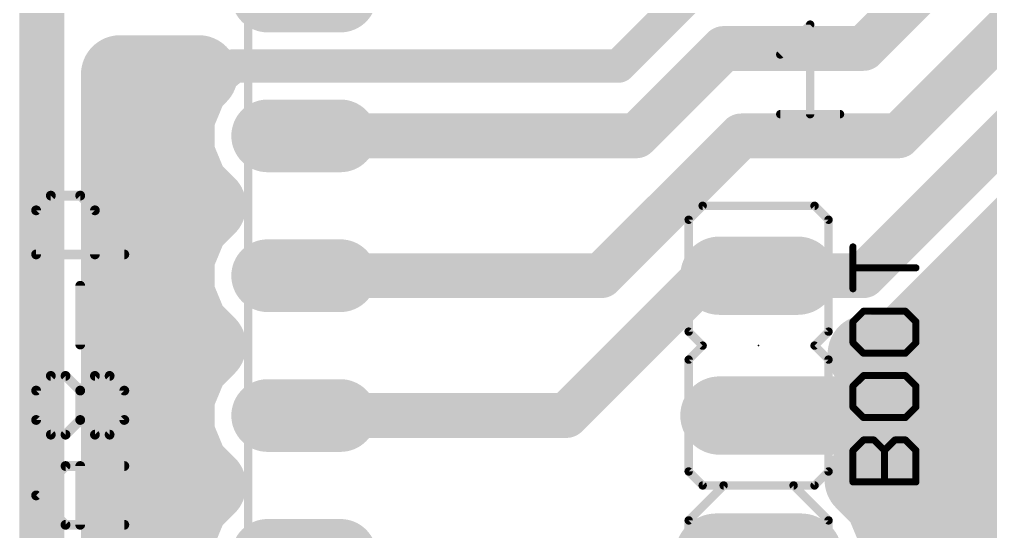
# Model space of a CAD drawing. Extents: x -16.2 to 78.2, y -6.3 to 50.2.
# Drawn here: x 45.95 to 63.59, y 9.64 to 18.94 of the extents above; entities that cross this region are included whole.
import ezdxf

# ---------------------------------------------------------------- set-up
doc = ezdxf.new("R2010")
doc.units = 0
for name, color, linetype in [('16', 175, 'CONTINUOUS'), ('17', 82, 'CONTINUOUS'), ('21', 253, 'CONTINUOUS'), ('23', 7, 'CONTINUOUS'), ('27', 253, 'CONTINUOUS'), ('48', 253, 'CONTINUOUS'), ('51', 253, 'CONTINUOUS')]:
    doc.layers.add(name, color=color, linetype=linetype)

# ---------------------------------------------------------------- blocks, each defined once
blk = doc.blocks.new('LONGP100')
at = {"const_width": 1}
blk.add_lwpolyline([(-0.5, 0), (0.5, 0)], dxfattribs=at)
at = {"const_width": 0.5}
for points in [[(-0.5, 0.25, 1), (-0.5, -0.25)], [(0.5, -0.25, 1), (0.5, 0.25)]]:
    blk.add_lwpolyline(points, format="xyb", dxfattribs=at)
blk = doc.blocks.new('RECT')
blk.add_solid([(-0.5, -0.5), (0.5, -0.5), (-0.5, 0.5), (0.5, 0.5)])

msp = doc.modelspace()

# ---------------------------------------------------------------- linework, layer by layer
at = {"layer": '16'}
for points, const_width in [([(59.3725, 20.6375), (56.8325, 18.0975)], 0.6096), ([(61.2775, 18.415), (62.5475, 19.685)], 0.8128), ([(46.355, 5.715), (46.355, 19.3675)], 0.8128), ([(61.2775, 14.2875), (66.3575, 19.3675)], 0.8128), ([(61.9125, 16.8275), (64.4525, 19.3675)], 0.8128), ([(62.0832, 13.0816), (67.5633, 18.5618)], 1.4224), ([(57.15, 16.8275), (58.7375, 18.415)], 0.8128), ([(58.7375, 18.415), (61.2775, 18.415)], 0.8128), ([(47.7774, 5.4321), (47.7774, 17.9451)], 1.4224), ([(47.7774, 17.9451), (49.2039, 17.9451)], 1.4224), ([(49.2039, 17.9451), (49.0359, 17.7771)], 1.4224), ([(49.8475, 18.0975), (47.9425, 16.51)], 0.6096), ([(49.0359, 17.7771), (48.7807, 17.161)], 1.4224), ([(56.8325, 18.0975), (49.8475, 18.0975)], 0.6096), ([(48.7807, 17.161), (48.7807, 16.494)], 1.4224), ([(47.7774, 17.0688), (48.7807, 17.0688)], 1.4224), ([(48.7807, 16.494), (49.0359, 15.8779)], 1.4224), ([(51.1175, 16.8275), (57.15, 16.8275)], 0.8128), ([(56.515, 14.2875), (59.055, 16.8275)], 0.8128), ([(59.055, 16.8275), (61.9125, 16.8275)], 0.8128), ([(47.9425, 16.51), (48.26, 2.2225)], 0.6096), ([(49.0359, 15.8779), (49.3563, 15.5575)], 1.4224), ([(47.7774, 15.6464), (49.2674, 15.6464)], 1.4224), ([(49.3563, 15.5575), (49.0359, 15.2371)], 1.4224), ([(49.0359, 15.2371), (48.7807, 14.621)], 1.4224), ([(48.7807, 14.621), (48.7807, 13.954)], 1.4224), ([(47.7774, 14.224), (48.7807, 14.224)], 1.4224), ([(63.2256, 14.224), (69.6978, 14.224)], 1.4224), ([(48.7807, 13.954), (49.0359, 13.3379)], 1.4224), ([(51.1175, 14.2875), (56.515, 14.2875)], 0.8128), ([(55.88, 11.7475), (58.42, 14.2875)], 0.8128), ([(58.42, 14.2875), (59.3725, 14.2875)], 0.8128), ([(59.3725, 14.2875), (61.2775, 14.2875)], 0.8128), ([(49.0359, 13.3379), (49.3563, 13.0175)], 1.4224), ([(61.5604, 12.8651), (62.0832, 13.0816)], 1.4224), ([(49.3563, 13.0175), (49.0359, 12.6971)], 1.4224), ([(47.7774, 12.8016), (49.1404, 12.8016)], 1.4224), ([(49.0359, 12.6971), (48.7807, 12.081)], 1.4224), ([(61.3468, 12.8552), (61.3369, 12.8651)], 1.4224), ([(61.3369, 12.8651), (61.5604, 12.8651)], 1.4224), ([(61.4806, 12.6809), (61.3468, 12.8552)], 1.4224), ([(61.3879, 12.8016), (69.6978, 12.8016)], 1.4224), ([(61.5904, 12.4905), (61.4806, 12.6809)], 1.4224), ([(61.6745, 12.2875), (61.5904, 12.4905)], 1.4224), ([(61.7314, 12.0753), (61.6745, 12.2875)], 1.4224), ([(48.7807, 12.081), (48.7807, 11.414)], 1.4224), ([(61.7601, 11.8574), (61.7314, 12.0753)], 1.4224), ([(61.7601, 11.7475), (61.7601, 11.8574)], 1.4224), ([(61.7601, 11.7475), (59.3725, 11.7475)], 1.4224), ([(59.3725, 11.7475), (59.3725, 11.7475)], 1.4224), ([(59.3725, 11.7475), (61.7601, 11.7475)], 1.4224), ([(61.7314, 11.4197), (61.7601, 11.6376)], 1.4224), ([(61.7601, 11.6376), (61.7601, 11.7475)], 1.4224), ([(47.7774, 11.3792), (48.7951, 11.3792)], 1.4224), ([(48.7807, 11.414), (49.0359, 10.7979)], 1.4224), ([(51.1175, 11.7475), (55.88, 11.7475)], 0.8128), ([(61.6745, 11.2075), (61.7314, 11.4197)], 1.4224), ([(61.7205, 11.3792), (69.6978, 11.3792)], 1.4224), ([(61.5904, 11.0045), (61.6745, 11.2075)], 1.4224), ([(61.4806, 10.8141), (61.5904, 11.0045)], 1.4224), ([(49.0359, 10.7979), (49.3563, 10.4775)], 1.4224), ([(61.3468, 10.6398), (61.4806, 10.8141)], 1.4224), ([(61.2817, 10.5747), (61.3468, 10.6398)], 1.4224), ([(49.3563, 10.4775), (49.0359, 10.1571)], 1.4224), ([(61.6418, 10.2147), (61.2817, 10.5747)], 1.4224), ([(49.0359, 10.1571), (48.7807, 9.541)], 1.4224), ([(61.9125, 9.5612), (61.6418, 10.2147)], 1.4224), ([(47.7774, 9.9568), (48.953, 9.9568)], 1.4224), ([(61.7486, 9.9568), (69.6978, 9.9568)], 1.4224), ([(48.7807, 9.541), (48.7807, 8.874)], 1.4224), ([(61.9125, 8.8538), (61.9125, 9.5612)], 1.4224)]:
    msp.add_lwpolyline(points, dxfattribs=dict(at, const_width=const_width))
for points, const_width in [([(58.7375, 18.6182, 1), (58.7375, 18.2118)], 0.4064), ([(58.8812, 18.2713, 1), (58.5938, 18.5587)], 0.4064), ([(61.1338, 18.5587, 1), (61.4212, 18.2713)], 0.4064), ([(61.2775, 18.2118, 1), (61.2775, 18.6182)], 0.4064), ([(48.133, 17.9451, 1), (47.4218, 17.9451)], 0.7112), ([(47.7774, 18.3007, 1), (47.7774, 17.5895)], 0.7112), ([(49.4554, 17.6937, 1), (48.9525, 18.1965)], 0.7112), ([(49.2039, 17.5895, 1), (49.2039, 18.3007)], 0.7112), ([(48.7845, 18.0286, 1), (49.2874, 17.5257)], 0.7112), ([(49.3644, 17.641, 1), (48.7074, 17.9132)], 0.7112), ([(49.8475, 18.2499, 1), (49.8475, 17.9451)], 0.3048), ([(49.9451, 17.9804, 1), (49.7499, 18.2146)], 0.3048), ([(56.7247, 18.2053, 1), (56.9403, 17.9897)], 0.3048), ([(56.8325, 17.9451, 1), (56.8325, 18.2499)], 0.3048), ([(49.1363, 17.161, 1), (48.4251, 17.161)], 0.7112), ([(47.7774, 17.4244, 1), (47.7774, 16.7132)], 0.7112), ([(48.4522, 17.297, 1), (49.1092, 17.0249)], 0.7112), ([(48.7807, 16.7132, 1), (48.7807, 17.4244)], 0.7112), ([(49.1092, 16.6301, 1), (48.4522, 16.358)], 0.7112), ([(51.1175, 17.0307, 1), (51.1175, 16.6243)], 0.4064), ([(57.0063, 16.9712, 1), (57.2937, 16.6838)], 0.4064), ([(57.15, 16.6243, 1), (57.15, 17.0307)], 0.4064), ([(59.055, 17.0307, 1), (59.055, 16.6243)], 0.4064), ([(59.1987, 16.6838, 1), (58.9113, 16.9712)], 0.4064), ([(61.7688, 16.9712, 1), (62.0562, 16.6838)], 0.4064), ([(61.9125, 16.6243, 1), (61.9125, 17.0307)], 0.4064), ([(48.0949, 16.5134, 1), (47.7901, 16.5066)], 0.3048), ([(47.8449, 16.6271, 1), (48.0401, 16.3929)], 0.3048), ([(48.4251, 16.494, 1), (49.1363, 16.494)], 0.7112), ([(49.2874, 16.1293, 1), (48.7845, 15.6264)], 0.7112), ([(47.7774, 16.002, 1), (47.7774, 15.2908)], 0.7112), ([(48.7074, 15.7418, 1), (49.3644, 16.014)], 0.7112), ([(49.6078, 15.306, 1), (49.1049, 15.8089)], 0.7112), ([(49.2674, 15.2908, 1), (49.2674, 16.002)], 0.7112), ([(49.1049, 15.306, 1), (49.6078, 15.8089)], 0.7112), ([(49.3644, 15.101, 1), (48.7074, 15.3732)], 0.7112), ([(48.7845, 15.4886, 1), (49.2874, 14.9857)], 0.7112), ([(49.1363, 14.621, 1), (48.4251, 14.621)], 0.7112), ([(48.4522, 14.757, 1), (49.1092, 14.4849)], 0.7112), ([(47.7774, 14.5796, 1), (47.7774, 13.8684)], 0.7112), ([(48.7807, 13.8684, 1), (48.7807, 14.5796)], 0.7112), ([(63.2256, 14.5796, 1), (63.2256, 13.8684)], 0.7112), ([(49.1092, 14.0901, 1), (48.4522, 13.818)], 0.7112), ([(51.1175, 14.4907, 1), (51.1175, 14.0843)], 0.4064), ([(56.515, 14.0843, 1), (56.515, 14.4907)], 0.4064), ([(58.42, 14.4907, 1), (58.42, 14.0843)], 0.4064), ([(58.5637, 14.1438, 1), (58.2763, 14.4312)], 0.4064), ([(59.3725, 14.4907, 1), (59.3725, 14.0843)], 0.4064), ([(59.3725, 14.0843, 1), (59.3725, 14.4907)], 0.4064), ([(61.2775, 14.0843, 1), (61.2775, 14.4907)], 0.4064), ([(56.3713, 14.4312, 1), (56.6587, 14.1438)], 0.4064), ([(61.1338, 14.4312, 1), (61.4212, 14.1438)], 0.4064), ([(48.4251, 13.954, 1), (49.1363, 13.954)], 0.7112), ([(49.2874, 13.5893, 1), (48.7845, 13.0864)], 0.7112), ([(48.7074, 13.2018, 1), (49.3644, 13.474)], 0.7112), ([(62.2193, 12.7531, 1), (61.9471, 13.4102)], 0.7112), ([(49.6078, 12.766, 1), (49.1049, 13.2689)], 0.7112), ([(49.1049, 12.766, 1), (49.6078, 13.2689)], 0.7112), ([(61.8318, 13.3331, 1), (62.3347, 12.8302)], 0.7112), ([(47.7774, 13.1572, 1), (47.7774, 12.446)], 0.7112), ([(49.3644, 12.561, 1), (48.7074, 12.8332)], 0.7112), ([(49.1404, 12.446, 1), (49.1404, 13.1572)], 0.7112), ([(61.5883, 13.1166, 1), (61.0855, 12.6136)], 0.7112), ([(61.3369, 13.2207, 1), (61.3369, 12.5095)], 0.7112), ([(61.6289, 13.0717, 1), (61.0647, 12.6387)], 0.7112), ([(61.3879, 13.1572, 1), (61.3879, 12.446)], 0.7112), ([(61.0954, 12.6037, 1), (61.5982, 13.1067)], 0.7112), ([(61.4243, 13.1936, 1), (61.6965, 12.5366)], 0.7112), ([(61.5604, 12.5095, 1), (61.5604, 13.2207)], 0.7112), ([(48.7845, 12.9486, 1), (49.2874, 12.4457)], 0.7112), ([(61.7885, 12.8587, 1), (61.1726, 12.503)], 0.7112), ([(61.1984, 12.4644, 1), (61.7627, 12.8973)], 0.7112), ([(61.919, 12.6266, 1), (61.2619, 12.3545)], 0.7112), ([(61.2825, 12.3127, 1), (61.8984, 12.6683)], 0.7112), ([(62.018, 12.3795, 1), (61.3311, 12.1955)], 0.7112), ([(49.1363, 12.081, 1), (48.4251, 12.081)], 0.7112), ([(61.346, 12.1514, 1), (62.0031, 12.4236)], 0.7112), ([(62.084, 12.1217, 1), (61.3789, 12.0288)], 0.7112), ([(48.4522, 12.217, 1), (49.1092, 11.9449)], 0.7112), ([(61.3879, 11.9832, 1), (62.0749, 12.1673)], 0.7112), ([(62.1157, 11.8574, 1), (61.4045, 11.8574)], 0.7112), ([(59.3725, 12.1031, 1), (59.3725, 11.3919)], 0.7112), ([(59.7281, 11.7475, 1), (59.0169, 11.7475)], 0.7112), ([(59.3725, 12.1031, 1), (59.3725, 11.3919)], 0.7112), ([(62.1157, 11.7475, 1), (61.4045, 11.7475)], 0.7112), ([(62.1127, 11.5912, 1), (61.4075, 11.684)], 0.7112), ([(61.7601, 11.3919, 1), (61.7601, 12.1031)], 0.7112), ([(61.7601, 11.3919, 1), (61.7601, 12.1031)], 0.7112), ([(61.4075, 11.811, 1), (62.1127, 11.9038)], 0.7112), ([(47.7774, 11.7348, 1), (47.7774, 11.0236)], 0.7112), ([(49.1092, 11.5501, 1), (48.4522, 11.278)], 0.7112), ([(48.7951, 11.0236, 1), (48.7951, 11.7348)], 0.7112), ([(51.1175, 11.9507, 1), (51.1175, 11.5443)], 0.4064), ([(55.7363, 11.8912, 1), (56.0237, 11.6038)], 0.4064), ([(55.88, 11.5443, 1), (55.88, 11.9507)], 0.4064), ([(59.0169, 11.7475, 1), (59.7281, 11.7475)], 0.7112), ([(61.7205, 11.7348, 1), (61.7205, 11.0236)], 0.7112), ([(62.0749, 11.3277, 1), (61.3879, 11.5118)], 0.7112), ([(61.4045, 11.7475, 1), (62.1157, 11.7475)], 0.7112), ([(61.4045, 11.6376, 1), (62.1157, 11.6376)], 0.7112), ([(62.0031, 11.0714, 1), (61.346, 11.3436)], 0.7112), ([(61.3789, 11.4662, 1), (62.084, 11.3733)], 0.7112), ([(48.4251, 11.414, 1), (49.1363, 11.414)], 0.7112), ([(61.8984, 10.8266, 1), (61.2825, 11.1823)], 0.7112), ([(61.3311, 11.2995, 1), (62.018, 11.1154)], 0.7112), ([(49.2874, 11.0493, 1), (48.7845, 10.5464)], 0.7112), ([(61.7627, 10.5977, 1), (61.1984, 11.0306)], 0.7112), ([(61.2619, 11.1405, 1), (61.919, 10.8684)], 0.7112), ([(48.7074, 10.6618, 1), (49.3644, 10.934)], 0.7112), ([(61.5982, 10.3883, 1), (61.0953, 10.8913)], 0.7112), ([(61.1726, 10.9919, 1), (61.7885, 10.6363)], 0.7112), ([(49.6078, 10.226, 1), (49.1049, 10.7289)], 0.7112), ([(61.5332, 10.8262, 1), (61.0303, 10.3233)], 0.7112), ([(61.0303, 10.8262, 1), (61.5332, 10.3233)], 0.7112), ([(61.0647, 10.8563, 1), (61.6289, 10.4233)], 0.7112), ([(49.1049, 10.226, 1), (49.6078, 10.7289)], 0.7112), ([(48.7845, 10.4086, 1), (49.2874, 9.9057)], 0.7112), ([(49.3644, 10.021, 1), (48.7074, 10.2932)], 0.7112), ([(61.9703, 10.3507, 1), (61.3133, 10.0786)], 0.7112), ([(61.3904, 9.9632, 1), (61.8933, 10.4661)], 0.7112), ([(47.7774, 10.3124, 1), (47.7774, 9.6012)], 0.7112), ([(48.953, 9.6012, 1), (48.953, 10.3124)], 0.7112), ([(61.7486, 10.3124, 1), (61.7486, 9.6012)], 0.7112), ([(49.1363, 9.541, 1), (48.4251, 9.541)], 0.7112), ([(62.2681, 9.5612, 1), (61.5569, 9.5612)], 0.7112), ([(48.4522, 9.677, 1), (49.1092, 9.4049)], 0.7112), ([(61.584, 9.4251, 1), (62.241, 9.6972)], 0.7112)]:
    msp.add_lwpolyline(points, format="xyb", dxfattribs=dict(at, const_width=const_width))
at = {"layer": '21', "const_width": 0.1524}
for points in [[(50.1015, 2.0955), (50.1015, 39.1795)], [(58.1025, 15.3035), (58.3565, 15.5575)], [(60.3885, 15.5575), (58.3565, 15.5575)], [(60.6425, 15.3035), (60.3885, 15.5575)], [(58.1025, 15.3035), (58.1025, 13.2715)], [(60.6425, 15.3035), (60.6425, 13.2715)], [(58.3565, 13.0175), (58.1025, 13.2715)], [(60.3885, 13.0175), (60.6425, 13.2715)], [(58.3565, 13.0175), (58.1025, 12.7635)], [(60.3885, 13.0175), (60.6425, 12.7635)], [(58.1025, 12.7635), (58.1025, 10.7315)], [(60.6425, 12.7635), (60.6425, 10.7315)], [(58.3565, 10.4775), (58.1025, 10.7315)], [(60.3885, 10.4775), (60.6425, 10.7315)], [(58.1025, 9.8425), (58.7375, 10.4775)], [(58.3565, 10.4775), (60.3885, 10.4775)], [(58.7375, 10.4775), (60.0075, 10.4775)], [(60.0075, 10.4775), (60.6425, 9.8425)], [(58.1025, 8.5725), (58.1025, 9.8425)], [(60.6425, 9.8425), (60.6425, 8.5725)]]:
    msp.add_lwpolyline(points, dxfattribs=at)
at = {"layer": '21', "const_width": 0.0762}
for points in [[(58.3565, 15.5956, 1), (58.3565, 15.5194)], [(58.3834, 15.5306, 1), (58.3296, 15.5844)], [(60.4154, 15.5844, 1), (60.3616, 15.5306)], [(60.3885, 15.5194, 1), (60.3885, 15.5956)], [(58.1406, 15.3035, 1), (58.0644, 15.3035)], [(58.0756, 15.3304, 1), (58.1294, 15.2766)], [(60.6806, 15.3035, 1), (60.6044, 15.3035)], [(60.6156, 15.2766, 1), (60.6694, 15.3304)], [(58.0644, 13.2715, 1), (58.1406, 13.2715)], [(58.1294, 13.2984, 1), (58.0756, 13.2446)], [(60.6044, 13.2715, 1), (60.6806, 13.2715)], [(60.6694, 13.2446, 1), (60.6156, 13.2984)], [(58.3834, 12.9906, 1), (58.3296, 13.0444)], [(58.3296, 12.9906, 1), (58.3834, 13.0444)], [(60.4154, 13.0444, 1), (60.3616, 12.9906)], [(60.3616, 13.0444, 1), (60.4154, 12.9906)], [(58.1406, 12.7635, 1), (58.0644, 12.7635)], [(58.0756, 12.7904, 1), (58.1294, 12.7366)], [(60.6806, 12.7635, 1), (60.6044, 12.7635)], [(60.6156, 12.7366, 1), (60.6694, 12.7904)], [(58.0644, 10.7315, 1), (58.1406, 10.7315)], [(58.1294, 10.7584, 1), (58.0756, 10.7046)], [(60.6044, 10.7315, 1), (60.6806, 10.7315)], [(60.6694, 10.7046, 1), (60.6156, 10.7584)], [(58.3565, 10.5156, 1), (58.3565, 10.4394)], [(58.3296, 10.4506, 1), (58.3834, 10.5044)], [(58.7375, 10.5156, 1), (58.7375, 10.4394)], [(58.7644, 10.4506, 1), (58.7106, 10.5044)], [(60.0344, 10.5044, 1), (59.9806, 10.4506)], [(60.0075, 10.4394, 1), (60.0075, 10.5156)], [(60.3616, 10.5044, 1), (60.4154, 10.4506)], [(60.3885, 10.4394, 1), (60.3885, 10.5156)], [(58.1406, 9.8425, 1), (58.0644, 9.8425)], [(58.0756, 9.8694, 1), (58.1294, 9.8156)], [(60.6806, 9.8425, 1), (60.6044, 9.8425)], [(60.6156, 9.8156, 1), (60.6694, 9.8694)]]:
    msp.add_lwpolyline(points, format="xyb", dxfattribs=at)
at = {"layer": '23'}
msp.add_point((59.3725, 13.0175), dxfattribs=at)
at = {"layer": '27'}
for points, const_width in [([(46.252, 15.4751), (46.519, 15.7421)], 0.1778), ([(46.519, 15.7421), (47.0528, 15.7421)], 0.1778), ([(47.0528, 15.7421), (47.3197, 15.4751)], 0.1778), ([(46.252, 14.6743), (46.252, 15.4751)], 0.1778), ([(47.3197, 15.4751), (47.3197, 14.6743)], 0.1778), ([(61.086, 14.0492), (61.086, 14.8118)], 0.127), ([(47.8536, 14.6743), (46.252, 14.6743)], 0.1778), ([(62.23, 14.4305), (61.086, 14.4305)], 0.127), ([(47.0528, 13.0372), (47.0528, 14.1049)], 0.1778), ([(61.2767, 13.6424), (61.086, 13.4518)], 0.127), ([(62.0393, 13.6424), (61.2767, 13.6424)], 0.127), ([(62.23, 13.4518), (62.0393, 13.6424)], 0.127), ([(61.086, 13.4518), (61.086, 13.0705)], 0.127), ([(62.23, 13.0705), (62.23, 13.4518)], 0.127), ([(61.086, 13.0705), (61.2767, 12.8798)], 0.127), ([(62.0393, 12.8798), (62.23, 13.0705)], 0.127), ([(61.2767, 12.8798), (62.0393, 12.8798)], 0.127), ([(46.252, 12.2008), (46.519, 12.4677)], 0.1778), ([(46.519, 12.4677), (46.7859, 12.4677)], 0.1778), ([(46.7859, 12.4677), (47.0528, 12.2008)], 0.1778), ([(47.0528, 12.2008), (47.3197, 12.4677)], 0.1778), ([(47.3197, 12.4677), (47.5867, 12.4677)], 0.1778), ([(47.5867, 12.4677), (47.8536, 12.2008)], 0.1778), ([(61.2767, 12.473), (61.086, 12.2824)], 0.127), ([(62.0393, 12.473), (61.2767, 12.473)], 0.127), ([(62.23, 12.2824), (62.0393, 12.473)], 0.127), ([(61.086, 12.2824), (61.086, 11.9011)], 0.127), ([(62.23, 11.9011), (62.23, 12.2824)], 0.127), ([(46.252, 11.667), (46.252, 12.2008)], 0.1778), ([(47.0528, 11.667), (47.0528, 12.2008)], 0.1778), ([(47.8536, 12.2008), (47.8536, 11.667)], 0.1778), ([(61.086, 11.9011), (61.2767, 11.7104)], 0.127), ([(62.0393, 11.7104), (62.23, 11.9011)], 0.127), ([(46.519, 11.4), (46.252, 11.667)], 0.1778), ([(47.0528, 11.667), (46.7859, 11.4)], 0.1778), ([(47.3197, 11.4), (47.0528, 11.667)], 0.1778), ([(47.8536, 11.667), (47.5867, 11.4)], 0.1778), ([(61.2767, 11.7104), (62.0393, 11.7104)], 0.127), ([(46.7859, 11.4), (46.519, 11.4)], 0.1778), ([(47.5867, 11.4), (47.3197, 11.4)], 0.1778), ([(61.086, 11.113), (61.2767, 11.3037)], 0.127), ([(61.2767, 11.3037), (61.4674, 11.3037)], 0.127), ([(61.4674, 11.3037), (61.658, 11.113)], 0.127), ([(61.658, 11.113), (61.8487, 11.3037)], 0.127), ([(61.8487, 11.3037), (62.0393, 11.3037)], 0.127), ([(62.0393, 11.3037), (62.23, 11.113)], 0.127), ([(61.086, 10.541), (61.086, 11.113)], 0.127), ([(61.658, 10.541), (61.658, 11.113)], 0.127), ([(62.23, 11.113), (62.23, 10.541)], 0.127), ([(46.252, 10.2967), (46.7859, 10.8306)], 0.1778), ([(46.7859, 10.8306), (47.8536, 10.8306)], 0.1778), ([(47.0528, 9.7629), (47.0528, 10.8306)], 0.1778), ([(62.23, 10.541), (61.086, 10.541)], 0.127), ([(46.7859, 9.7629), (46.252, 10.2967)], 0.1778), ([(47.8536, 9.7629), (46.7859, 9.7629)], 0.1778)]:
    msp.add_lwpolyline(points, dxfattribs=dict(at, const_width=const_width))
for points, const_width in [([(46.519, 15.7865, 1), (46.519, 15.6976)], 0.0889), ([(46.5504, 15.7106, 1), (46.4875, 15.7735)], 0.0889), ([(47.0842, 15.7735, 1), (47.0214, 15.7106)], 0.0889), ([(47.0528, 15.6976, 1), (47.0528, 15.7865)], 0.0889), ([(46.2206, 15.5066, 1), (46.2835, 15.4437)], 0.0889), ([(46.2965, 15.4751, 1), (46.2076, 15.4751)], 0.0889), ([(47.3642, 15.4751, 1), (47.2753, 15.4751)], 0.0889), ([(47.2883, 15.4437, 1), (47.3512, 15.5066)], 0.0889), ([(61.1178, 14.8118, 1), (61.0543, 14.8118)], 0.0635), ([(46.252, 14.7188, 1), (46.252, 14.6299)], 0.0889), ([(46.2076, 14.6743, 1), (46.2965, 14.6743)], 0.0889), ([(47.2753, 14.6743, 1), (47.3642, 14.6743)], 0.0889), ([(47.8536, 14.6299, 1), (47.8536, 14.7188)], 0.0889), ([(61.086, 14.4623, 1), (61.086, 14.3988)], 0.0635), ([(62.23, 14.3988, 1), (62.23, 14.4623)], 0.0635), ([(47.0973, 14.1049, 1), (47.0084, 14.1049)], 0.0889), ([(61.0543, 14.0492, 1), (61.1178, 14.0492)], 0.0635), ([(61.2767, 13.6742, 1), (61.2767, 13.6107)], 0.0635), ([(61.2991, 13.62, 1), (61.2542, 13.6649)], 0.0635), ([(62.0618, 13.6649, 1), (62.0169, 13.62)], 0.0635), ([(62.0393, 13.6107, 1), (62.0393, 13.6742)], 0.0635), ([(61.1178, 13.4518, 1), (61.0543, 13.4518)], 0.0635), ([(61.0636, 13.4742, 1), (61.1085, 13.4293)], 0.0635), ([(62.2618, 13.4518, 1), (62.1983, 13.4518)], 0.0635), ([(62.2075, 13.4293, 1), (62.2525, 13.4742)], 0.0635), ([(47.0084, 13.0372, 1), (47.0973, 13.0372)], 0.0889), ([(61.0543, 13.0705, 1), (61.1178, 13.0705)], 0.0635), ([(61.1085, 13.0929, 1), (61.0636, 13.048)], 0.0635), ([(62.1983, 13.0705, 1), (62.2618, 13.0705)], 0.0635), ([(62.2525, 13.048, 1), (62.2075, 13.0929)], 0.0635), ([(61.2767, 12.9115, 1), (61.2767, 12.848)], 0.0635), ([(61.2542, 12.8573, 1), (61.2991, 12.9022)], 0.0635), ([(62.0169, 12.9022, 1), (62.0618, 12.8573)], 0.0635), ([(62.0393, 12.848, 1), (62.0393, 12.9115)], 0.0635), ([(46.519, 12.5122, 1), (46.519, 12.4233)], 0.0889), ([(46.5504, 12.4363, 1), (46.4875, 12.4992)], 0.0889), ([(46.8173, 12.4992, 1), (46.7545, 12.4363)], 0.0889), ([(46.7859, 12.4233, 1), (46.7859, 12.5122)], 0.0889), ([(47.3197, 12.5122, 1), (47.3197, 12.4233)], 0.0889), ([(47.3512, 12.4363, 1), (47.2883, 12.4992)], 0.0889), ([(47.6181, 12.4992, 1), (47.5552, 12.4363)], 0.0889), ([(47.5867, 12.4233, 1), (47.5867, 12.5122)], 0.0889), ([(61.2767, 12.5048, 1), (61.2767, 12.4413)], 0.0635), ([(61.2991, 12.4506, 1), (61.2542, 12.4955)], 0.0635), ([(62.0618, 12.4955, 1), (62.0169, 12.4506)], 0.0635), ([(62.0393, 12.4413, 1), (62.0393, 12.5048)], 0.0635), ([(61.1178, 12.2824, 1), (61.0543, 12.2824)], 0.0635), ([(62.2618, 12.2824, 1), (62.1983, 12.2824)], 0.0635), ([(46.2965, 12.2008, 1), (46.2076, 12.2008)], 0.0889), ([(46.2206, 12.2322, 1), (46.2835, 12.1694)], 0.0889), ([(47.0214, 12.2322, 1), (47.0842, 12.1694)], 0.0889), ([(47.0973, 12.2008, 1), (47.0084, 12.2008)], 0.0889), ([(47.0214, 12.1694, 1), (47.0842, 12.2322)], 0.0889), ([(47.898, 12.2008, 1), (47.8092, 12.2008)], 0.0889), ([(47.8222, 12.1694, 1), (47.885, 12.2322)], 0.0889), ([(61.0636, 12.3048, 1), (61.1085, 12.2599)], 0.0635), ([(62.2075, 12.2599, 1), (62.2525, 12.3048)], 0.0635), ([(61.0543, 11.9011, 1), (61.1178, 11.9011)], 0.0635), ([(61.1085, 11.9235, 1), (61.0636, 11.8786)], 0.0635), ([(62.1983, 11.9011, 1), (62.2618, 11.9011)], 0.0635), ([(62.2525, 11.8786, 1), (62.2075, 11.9235)], 0.0635), ([(46.2835, 11.6984, 1), (46.2206, 11.6355)], 0.0889), ([(46.2076, 11.667, 1), (46.2965, 11.667)], 0.0889), ([(47.0842, 11.6984, 1), (47.0214, 11.6355)], 0.0889), ([(47.0084, 11.667, 1), (47.0973, 11.667)], 0.0889), ([(47.0842, 11.6355, 1), (47.0214, 11.6984)], 0.0889), ([(47.8092, 11.667, 1), (47.898, 11.667)], 0.0889), ([(47.885, 11.6355, 1), (47.8222, 11.6984)], 0.0889), ([(61.2767, 11.7421, 1), (61.2767, 11.6786)], 0.0635), ([(61.2542, 11.6879, 1), (61.2991, 11.7328)], 0.0635), ([(62.0169, 11.7328, 1), (62.0618, 11.6879)], 0.0635), ([(62.0393, 11.6786, 1), (62.0393, 11.7421)], 0.0635), ([(46.519, 11.4445, 1), (46.519, 11.3556)], 0.0889), ([(46.4875, 11.3686, 1), (46.5504, 11.4315)], 0.0889), ([(46.7545, 11.4315, 1), (46.8173, 11.3686)], 0.0889), ([(46.7859, 11.3556, 1), (46.7859, 11.4445)], 0.0889), ([(47.3197, 11.4445, 1), (47.3197, 11.3556)], 0.0889), ([(47.2883, 11.3686, 1), (47.3512, 11.4315)], 0.0889), ([(47.5552, 11.4315, 1), (47.6181, 11.3686)], 0.0889), ([(47.5867, 11.3556, 1), (47.5867, 11.4445)], 0.0889), ([(61.2767, 11.3354, 1), (61.2767, 11.2719)], 0.0635), ([(61.2991, 11.2812, 1), (61.2542, 11.3261)], 0.0635), ([(61.4898, 11.3261, 1), (61.4449, 11.2812)], 0.0635), ([(61.4674, 11.2719, 1), (61.4674, 11.3354)], 0.0635), ([(61.8487, 11.3354, 1), (61.8487, 11.2719)], 0.0635), ([(61.8711, 11.2812, 1), (61.8262, 11.3261)], 0.0635), ([(62.0618, 11.3261, 1), (62.0169, 11.2812)], 0.0635), ([(62.0393, 11.2719, 1), (62.0393, 11.3354)], 0.0635), ([(61.1178, 11.113, 1), (61.0543, 11.113)], 0.0635), ([(61.0636, 11.1354, 1), (61.1085, 11.0905)], 0.0635), ([(61.6898, 11.113, 1), (61.6263, 11.113)], 0.0635), ([(61.6356, 11.1354, 1), (61.6805, 11.0905)], 0.0635), ([(61.6356, 11.0905, 1), (61.6805, 11.1354)], 0.0635), ([(62.2618, 11.113, 1), (62.1983, 11.113)], 0.0635), ([(62.2075, 11.0905, 1), (62.2525, 11.1354)], 0.0635), ([(46.7859, 10.875, 1), (46.7859, 10.7861)], 0.0889), ([(46.8173, 10.7992, 1), (46.7545, 10.862)], 0.0889), ([(47.0973, 10.8306, 1), (47.0084, 10.8306)], 0.0889), ([(47.8536, 10.7861, 1), (47.8536, 10.875)], 0.0889), ([(61.086, 10.5728, 1), (61.086, 10.5092)], 0.0635), ([(62.23, 10.5092, 1), (62.23, 10.5728)], 0.0635), ([(61.0543, 10.541, 1), (61.1178, 10.541)], 0.0635), ([(61.6263, 10.541, 1), (61.6898, 10.541)], 0.0635), ([(62.1983, 10.541, 1), (62.2618, 10.541)], 0.0635), ([(46.2835, 10.3282, 1), (46.2206, 10.2653)], 0.0889), ([(46.2206, 10.3282, 1), (46.2835, 10.2653)], 0.0889), ([(46.7859, 9.8073, 1), (46.7859, 9.7184)], 0.0889), ([(46.7545, 9.7314, 1), (46.8173, 9.7943)], 0.0889), ([(47.0084, 9.7629, 1), (47.0973, 9.7629)], 0.0889), ([(47.8536, 9.7184, 1), (47.8536, 9.8073)], 0.0889)]:
    msp.add_lwpolyline(points, format="xyb", dxfattribs=dict(at, const_width=const_width))
at = {"layer": '48', "const_width": 0.1524}
for points in [[(59.7662, 18.3059), (60.3085, 18.8482)], [(60.3085, 18.8482), (60.3085, 17.2212)], [(59.7662, 17.2212), (60.8509, 17.2212)]]:
    msp.add_lwpolyline(points, dxfattribs=at)
at = {"layer": '48', "const_width": 0.0762}
for points in [[(60.3466, 18.8482, 1), (60.2704, 18.8482)], [(60.3355, 18.8212, 1), (60.2816, 18.8751)], [(59.7393, 18.3328, 1), (59.7931, 18.2789)], [(59.7662, 17.2593, 1), (59.7662, 17.1831)], [(60.8509, 17.1831, 1), (60.8509, 17.2593)], [(60.2704, 17.2212, 1), (60.3466, 17.2212)]]:
    msp.add_lwpolyline(points, format="xyb", dxfattribs=at)

# ---------------------------------------------------------------- block references
at = {"layer": '17', "rotation": 180}
for p, xscale, yscale in [((51.1175, 19.3675), 1.3208, 1.3208), ((51.1175, 19.3675), 1.3208, 1.3208), ((51.1175, 16.8275), 1.3208, 1.3208), ((51.1175, 16.8275), 1.3208, 1.3208), ((51.1175, 14.2875), 1.3208, 1.3208), ((51.1175, 14.2875), 1.3208, 1.3208), ((51.1175, 11.7475), 1.3208, 1.3208), ((51.1175, 11.7475), 1.3208, 1.3208), ((59.3725, 9.2075), 1.524, 1.524), ((59.3725, 9.2075), 1.524, 1.524), ((51.1175, 9.2075), 1.3208, 1.3208), ((51.1175, 9.2075), 1.3208, 1.3208)]:
    msp.add_blockref('LONGP100', p, dxfattribs=dict(at, xscale=xscale, yscale=yscale))
at = {"layer": '17', "xscale": 1.4224, "yscale": 1.4224}
for p in [(59.3725, 14.2875), (59.3725, 14.2875), (59.3725, 11.7475), (59.3725, 11.7475)]:
    msp.add_blockref('LONGP100', p, dxfattribs=at)
at = {"layer": '51', "xscale": 0.6096, "yscale": 0.6096}
for p in [(59.3725, 14.2875), (59.3725, 11.7475)]:
    msp.add_blockref('RECT', p, dxfattribs=at)

doc.saveas('drawing.dxf')
